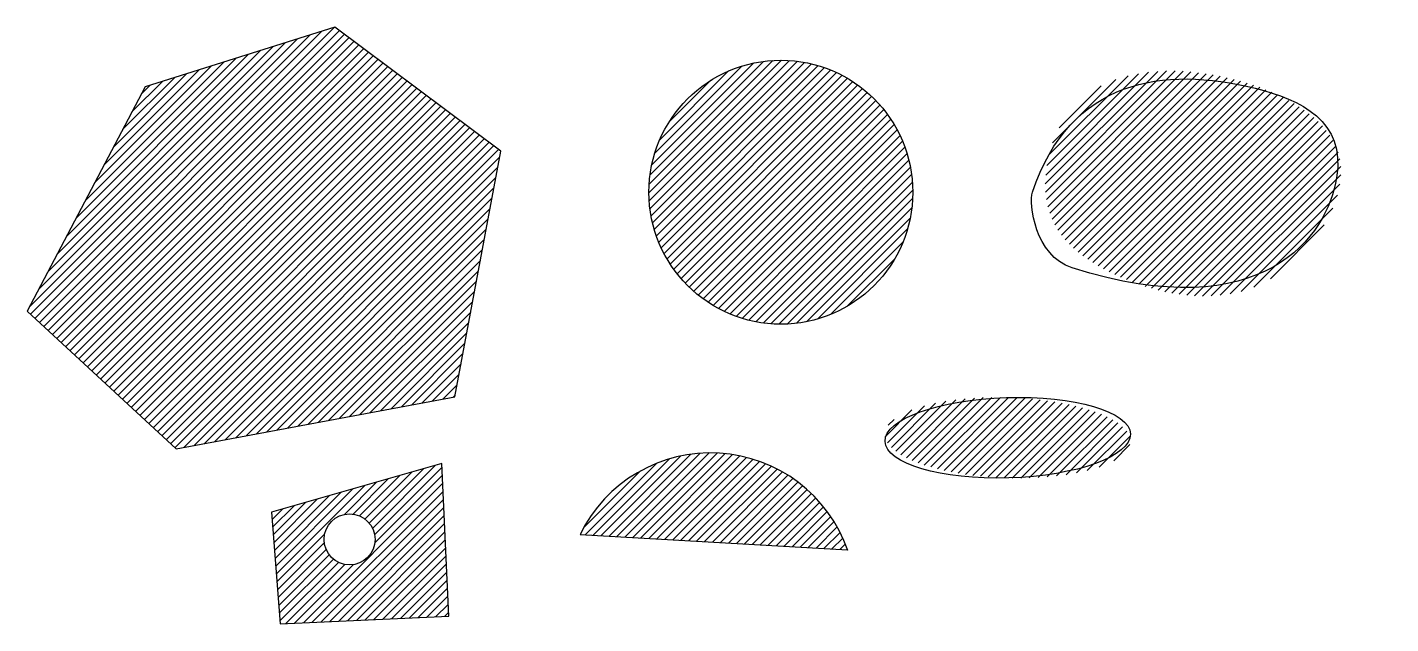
# Model space of a CAD drawing. Header units: inches. Extents: x 74 to 437, y 33 to 192.
import ezdxf

# ---------------------------------------------------------------- set-up
doc = ezdxf.new("R2010")
doc.units = ezdxf.units.IN
doc.header["$MEASUREMENT"] = 0
pattern_1 = [(45, (0, 0), (-1.122532, 1.122532), [])]

msp = doc.modelspace()

# ---------------------------------------------------------------- hatches: boundary and pattern name
h = msp.add_hatch()
h.set_pattern_fill('ANSI31', color=256, style=0)
h.set_pattern_definition(pattern_1)
h.paths.add_polyline_path([(113.44, 79.23), (73.79, 115.9), (105.18, 175.71), (155.73, 191.57), (200, 158.53), (187.78, 93.11)], flags=0)
h = msp.add_hatch()
h.set_pattern_fill('ANSI31', color=256, style=0)
h.set_pattern_definition(pattern_1)
edge = h.paths.add_edge_path(flags=0)
edge.add_arc((274.67, 147.62), 35.17, 0, 360)
h = msp.add_hatch()
h.set_pattern_fill('ANSI31', color=256, style=0)
h.set_pattern_definition(pattern_1)
edge = h.paths.add_edge_path(flags=0)
edge.add_spline(control_points=[(400.61, 122.29), (386.46, 116.67), (352.32, 127.47), (341.75, 147.62), (351.66, 177.69), (389.33, 183.31), (437.23, 161.17), (414.77, 127.91), (400.61, 122.29)], knot_values=[3, 3, 3, 3, 4, 5, 6, 7, 8, 9, 9, 9, 9], weights=[-1, -1, -1, -1, -1, -1, -1, -1, -1], degree=3, periodic=0)
h = msp.add_hatch()
h.set_pattern_fill('ANSI31', color=256, style=0)
h.set_pattern_definition(pattern_1)
edge = h.paths.add_edge_path(flags=0)
edge.add_ellipse((335.14, 82.2), major_axis=(32.71, -0.99), ratio=0.327627, start_angle=0, end_angle=360)
h = msp.add_hatch()
h.set_pattern_fill('ANSI31', color=256, style=0)
h.set_pattern_definition(pattern_1)
edge = h.paths.add_edge_path(flags=0)
edge.add_line((292.46, 52.31), (221.15, 56.43))
edge.add_arc((255.94, 39.44), 38.72, 19.4135, 153.9703, ccw=False)
h = msp.add_hatch()
h.set_pattern_fill('ANSI31', color=256, style=0)
h.set_pattern_definition(pattern_1)
h.paths.add_polyline_path([(141.19, 32.64), (138.88, 62.38), (184.33, 75.29), (186.12, 34.62)], flags=0)
edge = h.paths.add_edge_path(flags=0)
edge.add_arc((159.69, 55.11), 6.8, 0, 360)

# ---------------------------------------------------------------- linework, layer by layer
for p, q in [((184.33, 75.29), (138.88, 62.38)), ((186.12, 34.62), (184.33, 75.29)), ((138.88, 62.38), (141.19, 32.64)), ((221.15, 56.43), (292.46, 52.31)), ((141.19, 32.64), (186.12, 34.62))]:
    msp.add_line(p, q)
msp.add_lwpolyline([(105.18, 175.71), (73.79, 115.9), (113.44, 79.23), (187.78, 93.11), (200, 158.53), (155.73, 191.57)], close=True)
for centre, radius in [((274.67, 147.62), 35.17), ((159.69, 55.11), 6.8)]:
    msp.add_circle(centre, radius)
msp.add_arc((255.94, 39.44), 38.72, 19.1412, 153.9703)
msp.add_ellipse((335.14, 82.2), major_axis=(32.71, 0.99), ratio=0.327627)
msp.add_open_spline([(352.32, 127.47), (403.53, 111.28), (437.23, 161.17), (389.33, 183.31), (351.66, 177.69), (341.75, 147.62), (340.78, 144.69), (342.34, 130.62), (352.32, 127.47)], degree=3, knots=[0, 0, 0, 0, 1, 2, 4, 4, 4, 26.759734, 26.759734, 26.759734, 26.759734])

doc.saveas('drawing.dxf')
